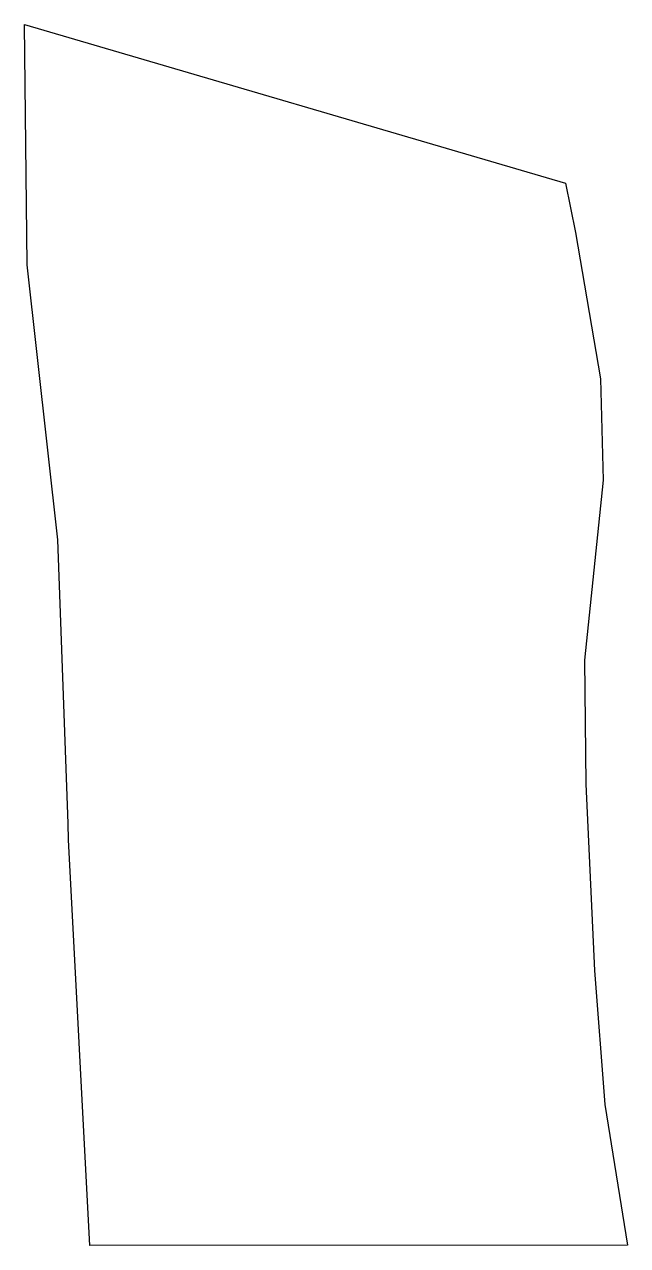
# Model space of a CAD drawing. Header units: inches. Extents: x 606101 to 606222, y 1321178 to 1321423.
import ezdxf

# ---------------------------------------------------------------- set-up
doc = ezdxf.new("R2010")
doc.units = ezdxf.units.IN
doc.header["$MEASUREMENT"] = 0

msp = doc.modelspace()

# ---------------------------------------------------------------- linework, layer by layer
msp.add_lwpolyline([(606221.7419, 1321177.782), (606113.7963, 1321177.687), (606109.4836, 1321259.1992), (606109.4315, 1321262.4398), (606107.3357, 1321319.4549), (606101.2007, 1321374.7063), (606100.6419, 1321422.976), (606209.2615, 1321391.0823), (606211.3189, 1321381.148), (606216.3169, 1321351.764), (606216.8194, 1321331.4405), (606213.0879, 1321295.27), (606213.3819, 1321270.38), (606215.1189, 1321232.949), (606217.1509, 1321206.046)], close=True)

doc.saveas('drawing.dxf')
